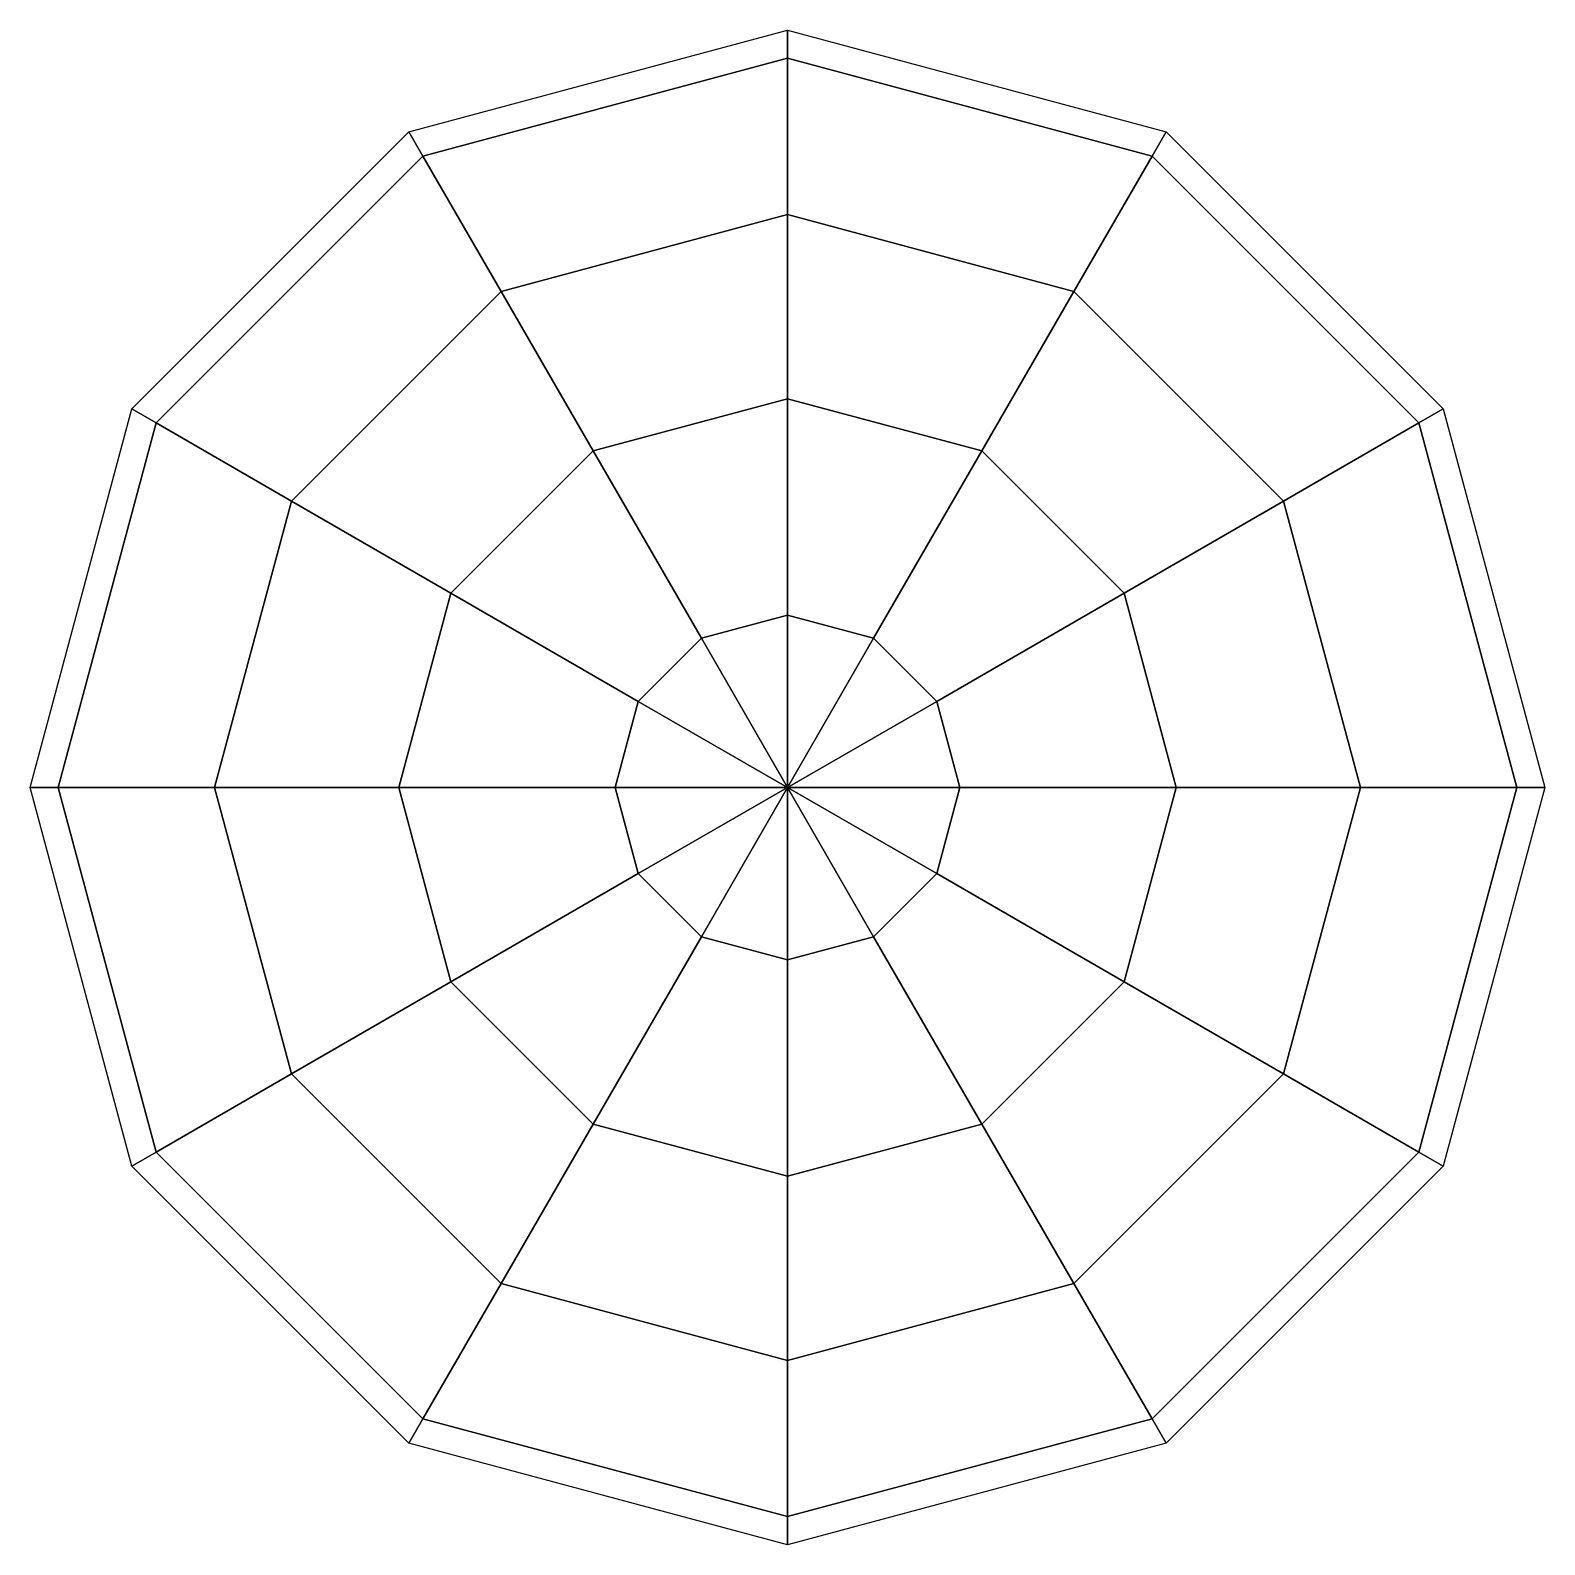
# Model space of a CAD drawing. Extents: x -1.89 to 1.89, y -1.89 to 1.89.
import ezdxf

# ---------------------------------------------------------------- set-up
doc = ezdxf.new("R2010")
doc.units = 0
doc.layers.add('TURRET', color=1, linetype='CONTINUOUS')

msp = doc.modelspace()

# ---------------------------------------------------------------- linework, layer by layer
at = {"layer": 'TURRET'}
for points in [[(-0.91, 1.5762, -0.49), (-0.945, 1.6368), (0, 1.89), (0, 1.82, -0.49)], [(0, 1.82, -0.49), (0, 1.89), (0.945, 1.6368), (0.91, 1.5762, -0.49)], [(-0.715, 1.2384, -1.11), (-0.91, 1.5762, -0.49), (0, 1.82, -0.49), (0, 1.43, -1.11)], [(0, 1.43, -1.11), (0, 1.82, -0.49), (0.91, 1.5762, -0.49), (0.715, 1.2384, -1.11)], [(-1.5762, 0.91, -0.49), (-1.6368, 0.945), (-0.945, 1.6368), (-0.91, 1.5762, -0.49)], [(0.91, 1.5762, -0.49), (0.945, 1.6368), (1.6368, 0.945), (1.5762, 0.91, -0.49)], [(-1.2384, 0.715, -1.11), (-1.5762, 0.91, -0.49), (-0.91, 1.5762, -0.49), (-0.715, 1.2384, -1.11)], [(0.715, 1.2384, -1.11), (0.91, 1.5762, -0.49), (1.5762, 0.91, -0.49), (1.2384, 0.715, -1.11)], [(-0.485, 0.84, -1.48), (-0.715, 1.2384, -1.11), (0, 1.43, -1.11), (0, 0.97, -1.48)], [(0, 0.97, -1.48), (0, 1.43, -1.11), (0.715, 1.2384, -1.11), (0.485, 0.84, -1.48)], [(-0.84, 0.485, -1.48), (-1.2384, 0.715, -1.11), (-0.715, 1.2384, -1.11), (-0.485, 0.84, -1.48)], [(0.485, 0.84, -1.48), (0.715, 1.2384, -1.11), (1.2384, 0.715, -1.11), (0.84, 0.485, -1.48)], [(-1.82, 0, -0.49), (-1.89, 0), (-1.6368, 0.945), (-1.5762, 0.91, -0.49)], [(-0.215, 0.3724, -1.73), (-0.485, 0.84, -1.48), (0, 0.97, -1.48), (0, 0.43, -1.73)], [(0, 0.43, -1.73), (0, 0.97, -1.48), (0.485, 0.84, -1.48), (0.215, 0.3724, -1.73)], [(-1.43, 0, -1.11), (-1.82, 0, -0.49), (-1.5762, 0.91, -0.49), (-1.2384, 0.715, -1.11)], [(1.2384, 0.715, -1.11), (1.5762, 0.91, -0.49), (1.82, 0, -0.49), (1.43, 0, -1.11)], [(1.5762, 0.91, -0.49), (1.6368, 0.945), (1.89, 0), (1.82, 0, -0.49)], [(-0.3724, 0.215, -1.73), (-0.84, 0.485, -1.48), (-0.485, 0.84, -1.48), (-0.215, 0.3724, -1.73)], [(0.215, 0.3724, -1.73), (0.485, 0.84, -1.48), (0.84, 0.485, -1.48), (0.3724, 0.215, -1.73)], [(-0.97, 0, -1.48), (-1.43, 0, -1.11), (-1.2384, 0.715, -1.11), (-0.84, 0.485, -1.48)], [(0.84, 0.485, -1.48), (1.2384, 0.715, -1.11), (1.43, 0, -1.11), (0.97, 0, -1.48)], [(-0.43, 0, -1.73), (-0.97, 0, -1.48), (-0.84, 0.485, -1.48), (-0.3724, 0.215, -1.73)], [(0.3724, 0.215, -1.73), (0.84, 0.485, -1.48), (0.97, 0, -1.48), (0.43, 0, -1.73)], [(0, 0, -1.78), (-0.215, 0.3724, -1.73), (0, 0.43, -1.73), (0, 0, -1.78)], [(0, 0, -1.78), (0, 0.43, -1.73), (0.215, 0.3724, -1.73), (0, 0, -1.78)], [(0, 0, -1.78), (-0.3724, 0.215, -1.73), (-0.215, 0.3724, -1.73), (0, 0, -1.78)], [(0, 0, -1.78), (0.215, 0.3724, -1.73), (0.3724, 0.215, -1.73), (0, 0, -1.78)], [(0, 0, -1.78), (-0.43, 0, -1.73), (-0.3724, 0.215, -1.73), (0, 0, -1.78)], [(0, 0, -1.78), (0.3724, 0.215, -1.73), (0.43, 0, -1.73), (0, 0, -1.78)], [(-1.5762, -0.91, -0.49), (-1.6368, -0.945), (-1.89, 0), (-1.82, 0, -0.49)], [(-1.2384, -0.715, -1.11), (-1.5762, -0.91, -0.49), (-1.82, 0, -0.49), (-1.43, 0, -1.11)], [(-0.84, -0.485, -1.48), (-1.2384, -0.715, -1.11), (-1.43, 0, -1.11), (-0.97, 0, -1.48)], [(-0.3724, -0.215, -1.73), (-0.84, -0.485, -1.48), (-0.97, 0, -1.48), (-0.43, 0, -1.73)], [(0, 0, -1.78), (-0.3724, -0.215, -1.73), (-0.43, 0, -1.73), (0, 0, -1.78)], [(0, 0, -1.78), (-0.215, -0.3724, -1.73), (-0.3724, -0.215, -1.73), (0, 0, -1.78)], [(0, 0, -1.78), (0, -0.43, -1.73), (-0.215, -0.3724, -1.73), (0, 0, -1.78)], [(0, 0, -1.78), (0.215, -0.3724, -1.73), (0, -0.43, -1.73), (0, 0, -1.78)], [(0, 0, -1.78), (0.3724, -0.215, -1.73), (0.215, -0.3724, -1.73), (0, 0, -1.78)], [(0, 0, -1.78), (0.43, 0, -1.73), (0.3724, -0.215, -1.73), (0, 0, -1.78)], [(0.43, 0, -1.73), (0.97, 0, -1.48), (0.84, -0.485, -1.48), (0.3724, -0.215, -1.73)], [(0.97, 0, -1.48), (1.43, 0, -1.11), (1.2384, -0.715, -1.11), (0.84, -0.485, -1.48)], [(1.43, 0, -1.11), (1.82, 0, -0.49), (1.5762, -0.91, -0.49), (1.2384, -0.715, -1.11)], [(1.82, 0, -0.49), (1.89, 0), (1.6368, -0.945), (1.5762, -0.91, -0.49)], [(-0.215, -0.3724, -1.73), (-0.485, -0.84, -1.48), (-0.84, -0.485, -1.48), (-0.3724, -0.215, -1.73)], [(0.3724, -0.215, -1.73), (0.84, -0.485, -1.48), (0.485, -0.84, -1.48), (0.215, -0.3724, -1.73)], [(0, -0.43, -1.73), (0, -0.97, -1.48), (-0.485, -0.84, -1.48), (-0.215, -0.3724, -1.73)], [(0.215, -0.3724, -1.73), (0.485, -0.84, -1.48), (0, -0.97, -1.48), (0, -0.43, -1.73)], [(-0.485, -0.84, -1.48), (-0.715, -1.2384, -1.11), (-1.2384, -0.715, -1.11), (-0.84, -0.485, -1.48)], [(0.84, -0.485, -1.48), (1.2384, -0.715, -1.11), (0.715, -1.2384, -1.11), (0.485, -0.84, -1.48)], [(-0.715, -1.2384, -1.11), (-0.91, -1.5762, -0.49), (-1.5762, -0.91, -0.49), (-1.2384, -0.715, -1.11)], [(1.2384, -0.715, -1.11), (1.5762, -0.91, -0.49), (0.91, -1.5762, -0.49), (0.715, -1.2384, -1.11)], [(0, -0.97, -1.48), (0, -1.43, -1.11), (-0.715, -1.2384, -1.11), (-0.485, -0.84, -1.48)], [(0.485, -0.84, -1.48), (0.715, -1.2384, -1.11), (0, -1.43, -1.11), (0, -0.97, -1.48)], [(-0.91, -1.5762, -0.49), (-0.945, -1.6368), (-1.6368, -0.945), (-1.5762, -0.91, -0.49)], [(1.5762, -0.91, -0.49), (1.6368, -0.945), (0.945, -1.6368), (0.91, -1.5762, -0.49)], [(0, -1.43, -1.11), (0, -1.82, -0.49), (-0.91, -1.5762, -0.49), (-0.715, -1.2384, -1.11)], [(0.715, -1.2384, -1.11), (0.91, -1.5762, -0.49), (0, -1.82, -0.49), (0, -1.43, -1.11)], [(0, -1.82, -0.49), (0, -1.89), (-0.945, -1.6368), (-0.91, -1.5762, -0.49)], [(0.91, -1.5762, -0.49), (0.945, -1.6368), (0, -1.89), (0, -1.82, -0.49)]]:
    msp.add_3dface(points, dxfattribs=at)

doc.saveas('drawing.dxf')
